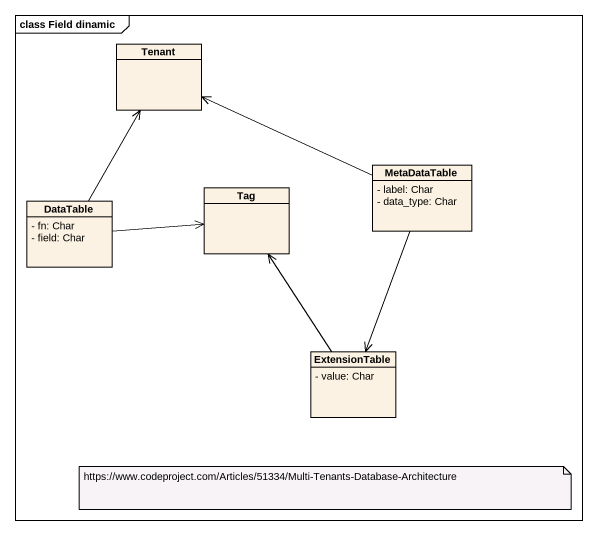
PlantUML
@startuml
mainframe class Field dinamic
hide circle
hide empty members
skinparam classAttributeIconSize 0
class Tenant
class MetaDataTable {
  - label: Char
  - data_type: Char
}
class DataTable {
  - fn: Char
  - field: Char
}
class Tag
class ExtensionTable {
  - value: Char
}
MetaDataTable -left-> Tenant
MetaDataTable --> ExtensionTable
DataTable -up-> Tenant
DataTable -right-> Tag
ExtensionTable -up-> Tag
note as N1
  https://www.codeproject.com/Articles/51334/Multi-Tenants-Database-Architecture
end note
@enduml
